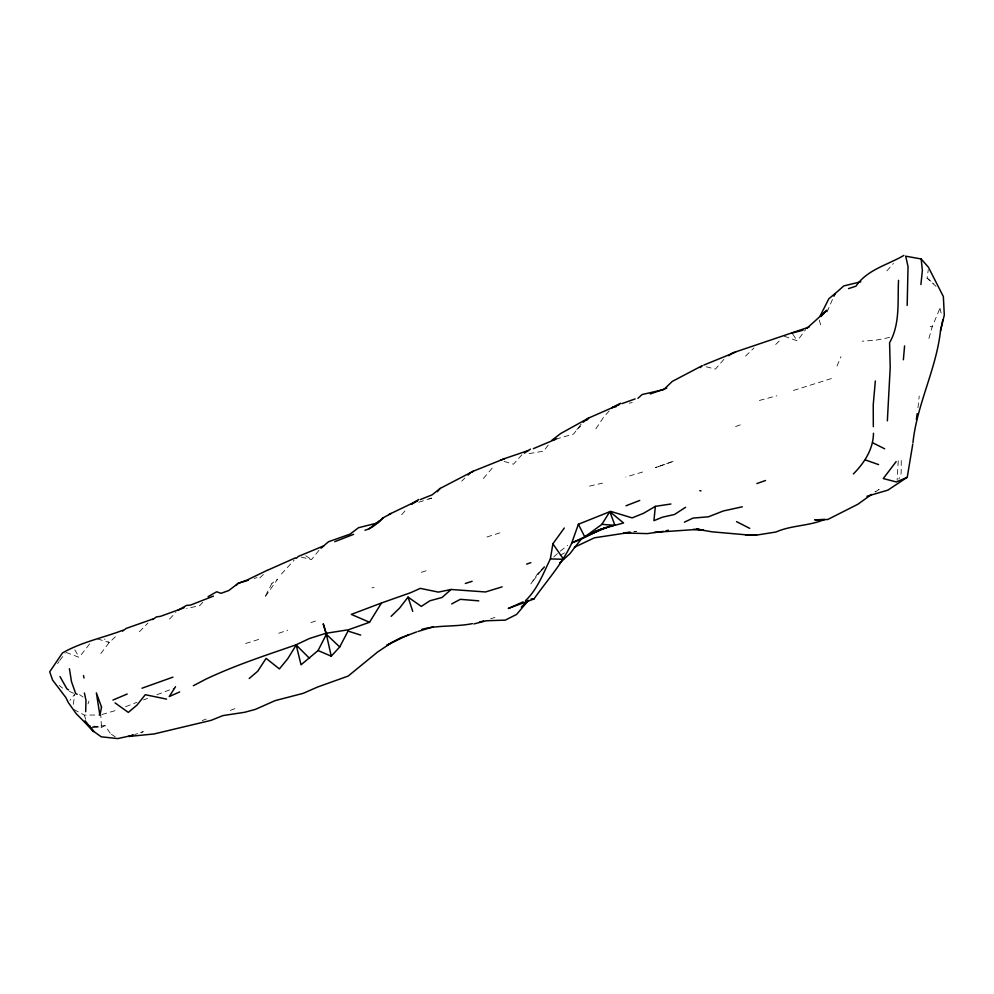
<?xml version="1.0" encoding="UTF-8"?>
<svg xmlns="http://www.w3.org/2000/svg" width="994" height="994" viewBox="0 0 994 994"><rect width="100%" height="100%" fill="white"/><g stroke="black" fill="none" stroke-linecap="round" stroke-linejoin="round"><path stroke-width="0.75" stroke-dasharray="4.97 3.73" d="M901.26 460.545L901.148 473.33L898.887 479.009M898.253 460.794L897.122 480.276M917.959 407.826L919.226 396.047M936 286.384L927.079 278.084L928.259 269.834M73.258 704.336L74.898 693.899L69.965 700.41M827.045 312.017L833.258 297.591M928.918 338.432L932.235 326.728L939.951 308.252L938.87 306.264M88.006 703.914L88.926 701.105M837.047 366.041L840.961 356.66M595.853 428.812L603.594 417.269L611.111 408.733M57.59 663.607L59.019 661.507M581.142 424.165L573.575 434.067L557.746 438.59M66.014 652.412L79.172 657.332L89.709 643.814M784.167 336.171L797.312 340.867L805.736 329.474M100.804 653.58L109.228 642.522L117.727 634.57M548.241 445.088L543.569 451.164L526.248 454.047M59.727 660.451L65.107 653.555M301.294 557.112L311.495 559.597L319.931 549.123M483.382 478.512L493.943 466.074M281.426 574.035L294.125 560.169M401.675 514.73L407.316 508.207M723.88 359.381L715.419 369.122L702.311 365.792M544.501 566.22L536.934 574.768L530.858 583.888L542.103 569.264L537.853 574.296L544.998 567.002M886.884 270.865L893.469 263.447M521.925 454.767L513.451 464.198L503.237 461.166M202.788 602.314L199.608 605.719L186.636 608.465M169.514 619.051L175.876 612.49M139.396 631.774L147.882 623.126M775.68 344.496L780.986 339.289M745.537 356.125L754.024 347.912M461.713 481.146L464.894 478.077M259.782 577.936L264.031 573.923M553.757 556.963L559.063 552.092M576.831 429.458L582.534 424.637M560.281 551.136L567.599 545.433M875.292 491.955L879.069 489.433L875.006 491.719M560.194 555.385L565.511 552.266M110.21 733.224L105.016 725.57L101.487 727.471L89.559 727.223M125.604 706.722L136.799 702.36M156.89 694.731L174.633 688.034M140.763 732.64L143.285 731.683L134.662 734.541M202.217 720.563L206.18 719.06M230.31 710.399L235.553 708.424M143.521 699.913L147.547 698.447M735.597 426.55L742.195 424.202M101.91 714.537L117.603 709.915M658.438 466.608L673.969 461.079L655.245 467.652L658.438 466.608L656.959 467.105M278.755 633.24L287.713 630.171M831.419 378.54L793.262 390.518M310.898 622.604L315.533 621.026M421.319 572.358L428.812 569.86M499.957 532.859L483.569 538.052M418.76 502.231L431.707 498.168L428.812 498.466M245.617 643.491L260.254 638.956M490.651 618.765L494.925 617.46M254.141 578.471L257.048 577.601M642.621 472.013L625.835 477.058M372.004 587.876L374.079 587.268M759.354 400.47L776.836 395.798M629.326 403.216L632.209 402.471M889.618 337.451L875.714 340.221L862.22 341.19M589.529 486.103L602.501 483.146M633.563 531.84L636.495 531.368L633.675 531.728M428.874 498.516L431.707 498.168M92.367 726.925L105.016 725.57M73.867 709.517L84.353 715.146L100.779 714.934L101.487 727.471L90.218 725.396M930.123 326.628L932.235 326.728M97.549 638.906L109.228 642.522L104.457 639.043M69.418 691.339L73.531 693.253M62.535 688.121L59.218 685.425M111.465 734.355L115.267 736.889M305.767 555.745L311.495 559.597M79.532 694.595L83.049 697.03M927.079 278.084L933.888 283.65M792.752 334.195L797.312 340.867M74.799 649.815L79.172 657.332M84.353 715.146L85.658 719.321M819.28 320.068L821.392 327.473M939.951 308.252L941.728 315.607M271.983 583.279L264.603 597.568L277.562 579.204L271.983 583.279"/><path stroke-width="1.49" d="M907.174 305.419L908.031 266.591L905.708 256.179L921.165 258.962L928.384 267.162L943.356 296.547L944.3 315.086L940.498 330.865C936.199 369.42 916.953 404.247 912.952 442.69M85.67 711.679L85.981 700.36L84.391 692.992M887.356 420.835L890.214 367.42L889.58 342.694C900.365 323.957 897.458 301.207 898.539 280.32M903.372 359.753L904.59 345.912M853.374 473.939C864.258 463.005 873.341 449.139 873.477 433.222M670.913 504.008L655.357 506.356L653.928 520.682L662.538 517.153L674.528 514.482L685.624 507.275M875.341 381L873.241 404.72L873.316 426.687M920.904 284.545L922.382 270.467L921.165 258.962M912.765 444.156L907.236 477.294L887.89 490.129L866.892 496.292M916.369 419.48L917.164 413.653M564.294 528.025L552.875 543.83L550.365 558.926C543.221 573.439 537.518 589.256 525.491 600.649M940.498 330.865L942.797 320.018M655.357 506.356L643.54 513.289L632.134 517.886L610.627 511.363L578.371 524.26L571.575 543.494C562.169 563.884 546.824 580.707 533.94 598.984L508.282 608.477L523.068 601.867M833.941 296.212L835.283 293.478L843.794 285.912L860.804 281.799M820.187 315.93L828.859 298.697L835.283 293.478M318.068 650.548L326.367 634.334L339.712 646.97L331.25 656.177L318.068 650.548L301.033 664.787L296.2 645.007L287.838 658.624L279.401 668.912L266.106 658.363L257.719 671.236L249.208 678.504M502.107 586.87L485.482 591.964L451.09 589.479L438.354 592.113L420.313 588.373L410.423 592.772L381.497 602.985L369.532 622.269L348.534 629.749L325.933 633.302L309.494 638.483L296.1 644.808C265.684 655.344 235.069 665.321 205.982 679.101L193.333 685.723M339.712 646.97L348.024 631.066L360.685 635.104M601.867 524.36L609.819 511.624L623.561 522.981L614.926 525.317L601.867 524.36L584.783 536.897L571.885 542.736C586.448 538.388 598.574 528.162 613.77 525.515L599.096 529.839L585.888 536.251L606.29 527.578L599.096 529.839L584.783 536.897L578.371 524.26M175.516 686.705L169.228 696.558L179.653 691.948M896.116 461.638L883.268 478.561L896.389 481.966L907.236 477.294M451.09 589.479L442.044 597.469L429.868 600.786L421.307 606.377L408.049 597.108L399.613 608.055L391.127 616.342M580.894 539.543L569.811 553.82L559.622 562.989M528.485 600.364L516.619 614.416L505.312 620.119L486.29 620.765L473.889 623.934M437.335 491.67L440.156 488.427L473.368 471.156L504.766 458.557L528.224 450.518M586.634 420.226L588.697 418.014L619.61 404.446M378.627 522.074L383.05 517.862L391.114 513.476M820.87 316.49L826.921 310.215L806.793 328.405M236.063 585.478L238.187 583.304L246.798 580.161L267.535 570.158M383.05 517.862C377.931 523.092 372.067 528.162 364.96 530.274M521.291 607.086L527.665 600.91M468.087 475.008L470.212 472.958M326.343 633.464L323.212 623.822L325.933 633.302L326.678 633.141M637.899 398.308L642.149 394.519L663.768 389.598L672.255 381.423L701.329 366.14M296.249 558.293L298.386 556.404L323.808 545.855M321 548.203L328.455 541.78L350 534.151L358.536 527.715L377.894 522.844M700.174 367.618L702.311 365.792M440.156 488.427L432.191 494.813L420.387 499.535M369.184 528.82L379.633 520.545M583.118 422.264L588.697 418.014L560.529 433.62L551.993 440.23L554.863 439.41M728.764 355.715L732.416 352.982L808.979 327.088M152.765 619.573L156.418 616.901L160.456 616.355L184.027 607.794M122.61 631.028L126.275 628.382L153.175 618.914M871.514 494.478L857.81 504.281L827.754 519.502L814.732 519.874L824.523 519.489C808.843 526.161 791.547 525.143 775.904 532.026L756.558 535.095L745.55 534.772L712.102 531.827L696.483 529.181L703.504 529.964M524.36 453.152L530.473 449.126M268.281 569.91L295.367 557.882M411.354 504.157L418.698 499.485M177.988 610.304L186.561 605.371L190.475 605.097L213.437 596.127M471.255 472.361L473.368 471.156M208.081 596.661L216.655 591.778L221.041 593.306L228.794 590.535L238.187 583.304L248.338 580.235M411.379 504.231L417.617 500.703L388.642 514.581M574.308 547.321L594.387 537.816L630.631 532.299M451.674 603.942L460.259 599.32L478.773 600.848M386.852 645.23L401.526 637.552L416.71 631.898M903.894 255.421C887.555 264.963 867.116 269.647 855.971 286.16L848.516 288.62M387.113 645.143L401.526 637.552M620.629 403.229L612.043 407.664L616.367 406.546M684.394 522.173L692.992 518.098L708.474 516.793L723.247 510.991L742.294 506.803M585.888 536.251L597.667 530.697L594.946 531.778M409.056 634.557L391.76 642.584L377.496 652.089L348.186 676.057L317.26 687.152L303.344 693.29L275.102 700.633L255.433 709.356L244.686 712.276L222.904 715.593L211.101 720.352L154.058 733.957L128.909 736.455L133.221 735.013M112.968 700.037L127.22 694.023M557.087 438.64L533.393 448.642M703.777 365.109L735.597 352.1M353.615 534.337L334.816 541.655M500.317 460.297L504.766 458.557M625.996 505.784L639.738 500.454M381.497 602.985L351.329 614.391L369.532 622.269M122.896 630.258C102.705 637.924 81.359 642.087 62.436 652.971L49.7 671.807L52.57 680.033L65.865 697.577L68.325 702.584L76.19 713.68L93.709 731.447L101.276 736.815L117.801 738.579L129.531 735.982M621.933 403.639L635.116 398.917M666.788 388.107L650.312 393.959M756.906 483.544L765.504 480.512M172.956 677.138L141.98 688.208M526.646 564.107L530.846 562.679M128.909 736.455L132.861 735.175M465.329 583.478L472.138 581.291M418.089 631.476L433.272 626.767M479.257 622.232L483.531 620.939M665.98 530.846L668.316 530.224M791.994 333.089L802.99 330.194M472.374 623.636C455.662 627.028 438.466 624.891 421.854 629.326M663.358 531.368L647.293 533.616L623.797 532.946L629.438 532.25M654.214 532.374L698.906 529.28M550.365 558.926L563.598 559.274L552.875 543.83M745.55 534.772L756.558 535.095M531.169 598.897L533.94 598.984M693.253 529.38L703.417 530.075M166.57 699.13L145.286 694.707L136.849 705.243L128.325 712.4L115.055 702.907M699.788 490.589L701.019 490.924M865.439 459.961L878.584 464.596M77.184 694.272L75.706 693.563L71.518 681.772L69.406 668.714M872.57 442.74L884.66 448.779M736.542 521.626L749.737 528.373M68.549 689.935L66.896 688.842L59.988 676.554M296.2 645.007L309.569 658.401M93.709 731.447L85.062 721.11L93.709 731.447L87.397 724.874M609.819 511.624L614.926 525.317M408.049 597.108L412.734 611.372M83.459 675.547L84.018 678.007M326.367 634.334L331.25 656.177M101.525 707.107L99.909 715.382L96.381 692.893L101.525 707.107"/></g></svg>
